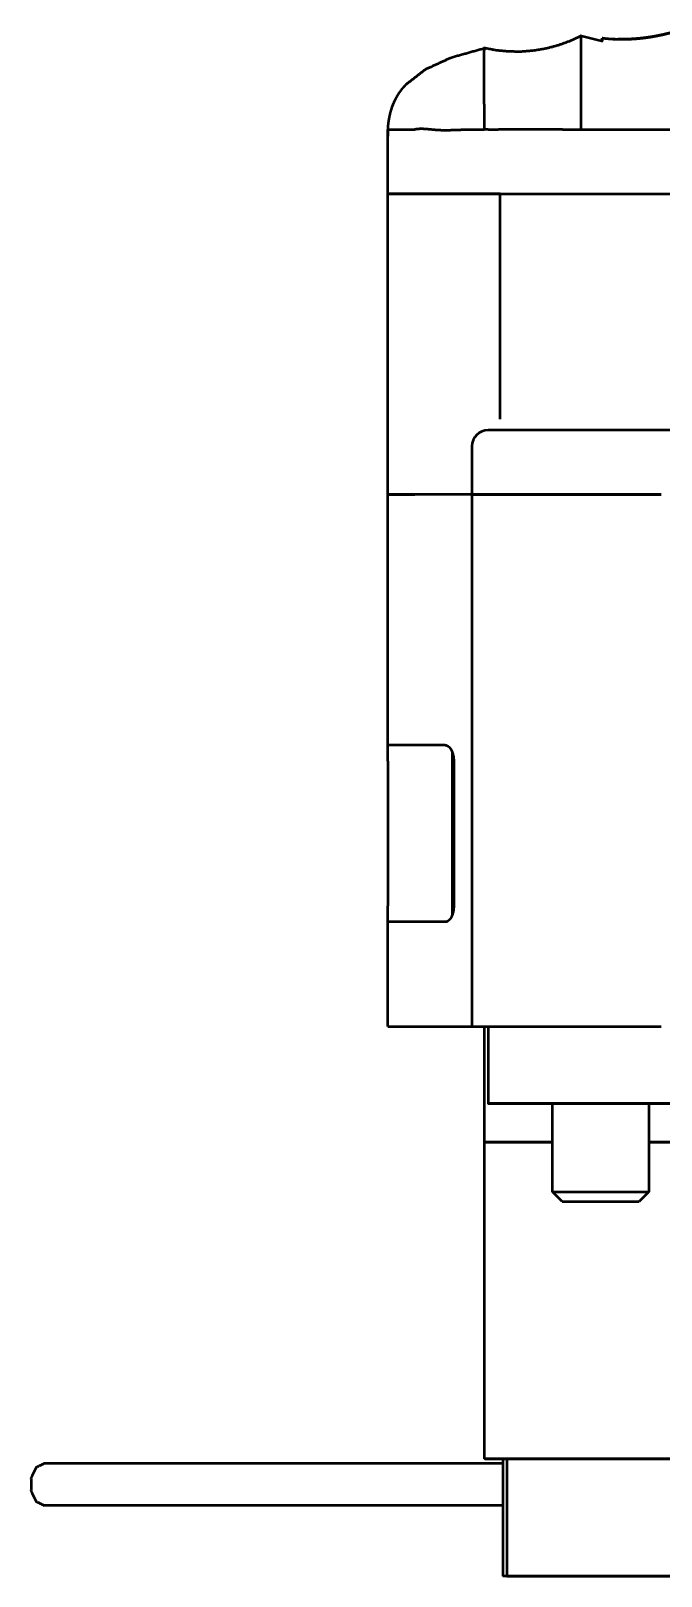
# Paper-space layout 'Layout1' of a CAD drawing. Header units: millimetres. Extents: x 37 to 380, y 30 to 264.
# Drawn here: x 329.19 to 348.78, y 124.45 to 172.52 of the extents above; entities that cross this region are included whole.
import ezdxf

# ---------------------------------------------------------------- set-up
doc = ezdxf.new("R2010")
doc.units = ezdxf.units.MM
doc.layers.add('170', color=7, linetype='Continuous', true_color=0xffffff)

psp = doc.layouts.get("Layout1")

# ---------------------------------------------------------------- linework, layer by layer
at = {"layer": '170', "color": 155, "linetype": 'Continuous', "lineweight": 50}
for p, q in [((346.969, 172.19), (346.263, 172.365)), ((346.95, 172.299), (346.95, 172.199)), ((346.95, 172.299), (346.969, 172.296)), ((346.95, 172.199), (346.95, 172.299)), ((340.279, 169.449), (340.281, 169.449)), ((340.28, 167.449), (340.28, 169.449)), ((340.28, 167.449), (340.28, 169.249)), ((343.78, 160.443), (343.78, 167.449)), ((350.762, 160.099), (348.542, 160.099)), ((342.899, 159.599), (342.899, 158.099)), ((340.28, 150.299), (340.28, 158.099)), ((342.899, 158.099), (342.899, 141.549)), ((340.28, 149.799), (340.28, 145.299)), ((342.28, 149.799), (342.28, 145.299)), ((342.332, 149.799), (342.332, 145.299)), ((340.28, 141.549), (340.28, 144.799)), ((343.28, 141.549), (343.28, 137.949)), ((343.4, 141.549), (343.4, 139.15)), ((344.624, 139.15), (343.476, 139.15)), ((344.78, 139.15), (344.78, 139.149)), ((345.399, 136.399), (345.399, 139.15)), ((348.097, 139.15), (353.283, 139.15)), ((348.399, 139.15), (348.399, 136.399)), ((343.28, 137.949), (343.28, 128.099)), ((345.699, 136.099), (345.399, 136.399)), ((348.399, 136.399), (348.099, 136.099)), ((343.862, 127.949), (329.596, 127.949)), ((343.862, 128.099), (343.862, 124.449)), ((343.98, 128.099), (343.862, 128.099)), ((343.98, 128.099), (343.98, 124.449)), ((343.862, 126.649), (329.596, 126.649)), ((343.862, 126.649), (330.908, 126.649)), ((343.862, 126.649), (332.22, 126.649)), ((343.862, 126.649), (333.533, 126.649)), ((344.455, 124.449), (343.862, 124.449))]:
    psp.add_line(p, q, dxfattribs=at)
at = {"layer": '170', "color": 155, "linetype": 'Continuous', "lineweight": 13}
psp.add_line((348.542, 160.099), (350.762, 160.099), dxfattribs=at)
at = {"layer": '170', "color": 155, "linetype": 'Continuous', "lineweight": 50}
psp.add_arc((343.399, 159.599), 0.5, 90, 180, dxfattribs=at)
for points, knots in [([(346.297, 172.367), (345.942, 172.202), (345.576, 172.069), (345.199, 171.97), (344.813, 171.904), (344.423, 171.873), (344.033, 171.877), (343.646, 171.916), (343.261, 171.989)], [0, 0, 0.125301, 0.249749, 0.374728, 0.499987, 0.625157, 0.750049, 0.874595, 1, 1]), ([(346.28, 172.359), (346.28, 172.359), (346.28, 172.359), (346.28, 172.357), (346.28, 172.349), (346.28, 172.311), (346.28, 172.278), (346.28, 172.257), (346.28, 172.203), (346.28, 172.13), (346.28, 172.056), (346.28, 172.027), (346.28, 171.96), (346.28, 171.923), (346.28, 171.836), (346.28, 171.786), (346.28, 171.669), (346.28, 171.601), (346.28, 171.441), (346.28, 171.293), (346.28, 171.178), (346.28, 171.048), (346.28, 170.899), (346.28, 170.818), (346.28, 170.637), (346.28, 170.434), (346.28, 170.209), (346.28, 169.965), (346.28, 169.838), (346.28, 169.579), (346.28, 169.447)], [0, 0, 0.000224, 0.000263, 0.00115, 0.003779, 0.016767, 0.028149, 0.035383, 0.053769, 0.079094, 0.104429, 0.114413, 0.137173, 0.150155, 0.179989, 0.197175, 0.237146, 0.260466, 0.315576, 0.366244, 0.405622, 0.450379, 0.501394, 0.529522, 0.591469, 0.66126, 0.738547, 0.822076, 0.865602, 0.954828, 1, 1]), ([(346.969, 172.296), (346.959, 172.298), (346.95, 172.299)], [0, 0, 0.499874, 1, 1]), ([(346.984, 172.292), (346.984, 172.292), (346.984, 172.292), (346.984, 172.292), (346.985, 172.293), (346.985, 172.293), (346.985, 172.293), (346.986, 172.293), (346.986, 172.293), (346.987, 172.293), (346.987, 172.293), (346.988, 172.293), (346.989, 172.293), (346.99, 172.293), (346.991, 172.293), (346.992, 172.293), (346.992, 172.293), (346.993, 172.293), (346.994, 172.292), (346.996, 172.292), (346.997, 172.292), (346.998, 172.292), (346.999, 172.292), (347.001, 172.292), (347.002, 172.292), (347.003, 172.292), (347.005, 172.292), (347.007, 172.292), (347.008, 172.291), (347.01, 172.291), (347.012, 172.291), (347.013, 172.291), (347.015, 172.291), (347.017, 172.291), (347.019, 172.291), (347.021, 172.29), (347.023, 172.29), (347.025, 172.29), (347.027, 172.29), (347.03, 172.29), (347.032, 172.289), (347.037, 172.289), (347.039, 172.289), (347.044, 172.288), (347.047, 172.288), (347.05, 172.288), (347.052, 172.287), (347.055, 172.287), (347.058, 172.287), (347.061, 172.287), (347.067, 172.286), (347.07, 172.286), (347.073, 172.285), (347.077, 172.285), (347.08, 172.285), (347.083, 172.284), (347.087, 172.284), (347.094, 172.284), (347.101, 172.283), (347.104, 172.283), (347.108, 172.282), (347.116, 172.282), (347.12, 172.281), (347.128, 172.28), (347.136, 172.28), (347.14, 172.279), (347.149, 172.279), (347.153, 172.278), (347.162, 172.278), (347.166, 172.277), (347.212, 172.274), (347.261, 172.27), (347.315, 172.267), (347.374, 172.265), (347.437, 172.263), (347.504, 172.261), (347.576, 172.261), (347.652, 172.261), (347.667, 172.262), (347.682, 172.262), (347.697, 172.262), (347.712, 172.263), (347.728, 172.263), (347.743, 172.264), (347.759, 172.264), (347.775, 172.265), (347.791, 172.265), (347.807, 172.266), (347.824, 172.267), (347.84, 172.268), (347.857, 172.269), (347.874, 172.27), (347.891, 172.271), (347.908, 172.272), (347.925, 172.273), (347.942, 172.274), (347.96, 172.275), (347.977, 172.276), (347.995, 172.278), (348.013, 172.279), (348.031, 172.281), (348.049, 172.282), (348.068, 172.284), (348.086, 172.286), (348.105, 172.288), (348.124, 172.29), (348.143, 172.291), (348.162, 172.294), (348.181, 172.296), (348.2, 172.298), (348.22, 172.3), (348.239, 172.303), (348.259, 172.305), (348.279, 172.307), (348.299, 172.31), (348.319, 172.313), (348.339, 172.316), (348.36, 172.319), (348.38, 172.321), (348.401, 172.325), (348.422, 172.328), (348.443, 172.331), (348.464, 172.334), (348.485, 172.338), (348.506, 172.341), (348.528, 172.345), (348.549, 172.349), (348.571, 172.353), (348.593, 172.357), (348.615, 172.361), (348.637, 172.365), (348.659, 172.369), (348.682, 172.373), (348.704, 172.378), (348.727, 172.382), (348.749, 172.387), (348.772, 172.392), (348.795, 172.397), (348.818, 172.402), (348.842, 172.407), (348.865, 172.412), (348.888, 172.418), (348.912, 172.423), (348.936, 172.429), (348.96, 172.435), (348.984, 172.441), (349.008, 172.447), (349.032, 172.453), (349.056, 172.459), (349.081, 172.465), (349.105, 172.472), (349.13, 172.478), (349.155, 172.485), (349.179, 172.492), (349.204, 172.499), (349.23, 172.506), (349.255, 172.514), (349.28, 172.521)], [0, 0, 0.00004, 0.00009, 0.000152, 0.000245, 0.000372, 0.000498, 0.000659, 0.000838, 0.001051, 0.001283, 0.001817, 0.00212, 0.002458, 0.002814, 0.003188, 0.003598, 0.004025, 0.004471, 0.004952, 0.005452, 0.005987, 0.00654, 0.007111, 0.007718, 0.008342, 0.008985, 0.009663, 0.01036, 0.011092, 0.011842, 0.01261, 0.013414, 0.014236, 0.015076, 0.015952, 0.016845, 0.017775, 0.018704, 0.019687, 0.020671, 0.022744, 0.023817, 0.026034, 0.027178, 0.02834, 0.029538, 0.030753, 0.031987, 0.033256, 0.035866, 0.037207, 0.038566, 0.03996, 0.041373, 0.04282, 0.044286, 0.047289, 0.050398, 0.051971, 0.053597, 0.056885, 0.058582, 0.062031, 0.065568, 0.06739, 0.071087, 0.072962, 0.076801, 0.078765, 0.098256, 0.119804, 0.143049, 0.168329, 0.195342, 0.224375, 0.255165, 0.287931, 0.294339, 0.300818, 0.30737, 0.313975, 0.320633, 0.327364, 0.334167, 0.341023, 0.347934, 0.354935, 0.361973, 0.369083, 0.376265, 0.383502, 0.390793, 0.398176, 0.405595, 0.413087, 0.420635, 0.428255, 0.435949, 0.443681, 0.451503, 0.459364, 0.467299, 0.475289, 0.483354, 0.491475, 0.499669, 0.507921, 0.516229, 0.524595, 0.533035, 0.541532, 0.550104, 0.558734, 0.567422, 0.576167, 0.584971, 0.59385, 0.602788, 0.611785, 0.620857, 0.629989, 0.639162, 0.648411, 0.657739, 0.667108, 0.676537, 0.686044, 0.695611, 0.705221, 0.71491, 0.724659, 0.73447, 0.744342, 0.754276, 0.76427, 0.774328, 0.784448, 0.79463, 0.804876, 0.815184, 0.825556, 0.835992, 0.846474, 0.857037, 0.867648, 0.87834, 0.88908, 0.899885, 0.910756, 0.921693, 0.932678, 0.943748, 0.954867, 0.966052, 0.977306, 0.988631, 1, 1]), ([(346.985, 172.288), (346.985, 172.288), (346.984, 172.289), (346.984, 172.292)], [0, 0, 0.002309, 0.316509, 1, 1]), ([(347.843, 172.264), (347.743, 172.26), (347.693, 172.258), (347.646, 172.257), (347.601, 172.256), (347.559, 172.256), (347.519, 172.256), (347.482, 172.256), (347.447, 172.257), (347.415, 172.257), (347.406, 172.257), (347.397, 172.258), (347.381, 172.258), (347.365, 172.258), (347.35, 172.259), (347.337, 172.259), (347.324, 172.26), (347.318, 172.26), (347.312, 172.26), (347.307, 172.26), (347.297, 172.26), (347.287, 172.261), (347.283, 172.261), (347.279, 172.261), (347.276, 172.261), (347.272, 172.261), (347.269, 172.261), (347.266, 172.261), (347.264, 172.261), (347.261, 172.261), (347.259, 172.261), (347.257, 172.261), (347.255, 172.26), (347.254, 172.26), (347.253, 172.26), (347.252, 172.26), (347.251, 172.26), (347.251, 172.26), (347.251, 172.26)], [0, 0, 0.168966, 0.252845, 0.332233, 0.407839, 0.478901, 0.546122, 0.608807, 0.667726, 0.722042, 0.737263, 0.752065, 0.780344, 0.806948, 0.831808, 0.854921, 0.87636, 0.886416, 0.896052, 0.90527, 0.922378, 0.937809, 0.94486, 0.951492, 0.957705, 0.963499, 0.968805, 0.973761, 0.978228, 0.982277, 0.985978, 0.989192, 0.991918, 0.9943, 0.996267, 0.997756, 0.998844, 0.999494, 1, 1]), ([(349.28, 172.521), (349.253, 172.513), (349.226, 172.505), (349.212, 172.501), (349.199, 172.498), (349.185, 172.494), (349.172, 172.49), (349.158, 172.486), (349.131, 172.479), (349.118, 172.475), (349.104, 172.472), (349.091, 172.468), (349.077, 172.464), (349.064, 172.461), (349.05, 172.457), (349.037, 172.454), (349.023, 172.45), (349.01, 172.447), (348.983, 172.44), (348.969, 172.437), (348.956, 172.434), (348.942, 172.431), (348.929, 172.427), (348.915, 172.424), (348.902, 172.421), (348.889, 172.418), (348.875, 172.415), (348.862, 172.412), (348.848, 172.409), (348.835, 172.406), (348.822, 172.403), (348.808, 172.4), (348.795, 172.397), (348.782, 172.394), (348.768, 172.391), (348.755, 172.388), (348.742, 172.386), (348.729, 172.383), (348.702, 172.378), (348.689, 172.375), (348.676, 172.372), (348.663, 172.37), (348.649, 172.367), (348.623, 172.362), (348.61, 172.36), (348.597, 172.357), (348.584, 172.355), (348.571, 172.353), (348.558, 172.35), (348.545, 172.348), (348.532, 172.346), (348.519, 172.343), (348.506, 172.341), (348.493, 172.339), (348.48, 172.337), (348.467, 172.335), (348.454, 172.333), (348.441, 172.331), (348.429, 172.329), (348.416, 172.327), (348.403, 172.325), (348.39, 172.323), (348.378, 172.321), (348.365, 172.319), (348.352, 172.317), (348.28, 172.308), (348.21, 172.299), (348.137, 172.291), (348.067, 172.284), (347.995, 172.278), (347.925, 172.273), (347.854, 172.269), (347.786, 172.265), (347.718, 172.263), (347.652, 172.262), (347.622, 172.261), (347.593, 172.261), (347.56, 172.261), (347.528, 172.262), (347.492, 172.262), (347.457, 172.263), (347.435, 172.264)], [0, 0, 0.015109, 0.030197, 0.037756, 0.045266, 0.052794, 0.060318, 0.067816, 0.082819, 0.090302, 0.097805, 0.105279, 0.11275, 0.120217, 0.127681, 0.135117, 0.14255, 0.149979, 0.164824, 0.172241, 0.179632, 0.187041, 0.194423, 0.201803, 0.209156, 0.216528, 0.223874, 0.231217, 0.238533, 0.245848, 0.253157, 0.260463, 0.267744, 0.275044, 0.282295, 0.289566, 0.296789, 0.304032, 0.318483, 0.325672, 0.332879, 0.340038, 0.347218, 0.3615, 0.368626, 0.375748, 0.382846, 0.389941, 0.397011, 0.404079, 0.411121, 0.418161, 0.425176, 0.432188, 0.439176, 0.446161, 0.453121, 0.460079, 0.467013, 0.473921, 0.480828, 0.487709, 0.494588, 0.501444, 0.508275, 0.547162, 0.585072, 0.624016, 0.661843, 0.700448, 0.737798, 0.775671, 0.812126, 0.848826, 0.883922, 0.899831, 0.915408, 0.93315, 0.950407, 0.969566, 0.988064, 1, 1]), ([(340.855, 170.861), (341.45, 171.325), (342.258, 171.697), (343.28, 171.985)], [0, 0, 0.27894, 0.607519, 1, 1]), ([(343.28, 170.241), (343.28, 170.248), (343.281, 170.263), (343.281, 170.278), (343.281, 170.292), (343.281, 170.307), (343.281, 170.314), (343.281, 170.329), (343.282, 170.343), (343.282, 170.351), (343.282, 170.365), (343.282, 170.373), (343.282, 170.38), (343.282, 170.387), (343.282, 170.395), (343.282, 170.409), (343.282, 170.416), (343.281, 170.431), (343.281, 170.446), (343.281, 170.46), (343.281, 170.468), (343.281, 170.475), (343.281, 170.482), (343.281, 170.497), (343.281, 170.511), (343.281, 170.519), (343.281, 170.526), (343.28, 170.541), (343.28, 170.555), (343.28, 170.562), (343.28, 170.59), (343.28, 170.617), (343.28, 170.643), (343.28, 170.669), (343.28, 170.695), (343.28, 170.72), (343.28, 170.768), (343.28, 170.814), (343.28, 170.855), (343.281, 170.895), (343.281, 170.934), (343.281, 171.009), (343.281, 171.045), (343.28, 171.081), (343.28, 171.15), (343.28, 171.182), (343.28, 171.25), (343.28, 171.312), (343.28, 171.372), (343.281, 171.479), (343.281, 171.526), (343.281, 171.572), (343.281, 171.614), (343.281, 171.654), (343.28, 171.69), (343.28, 171.738), (343.28, 171.76), (343.279, 171.781), (343.279, 171.801), (343.279, 171.819), (343.279, 171.837), (343.28, 171.854), (343.281, 171.889), (343.283, 171.918), (343.285, 171.942), (343.285, 171.961), (343.285, 171.97), (343.284, 171.977), (343.283, 171.983), (343.282, 171.988), (343.282, 171.989), (343.282, 171.99), (343.281, 171.991), (343.281, 171.992), (343.281, 171.992), (343.28, 171.993), (343.28, 171.993), (343.28, 171.994), (343.28, 171.994), (343.28, 171.994), (343.28, 171.994), (343.28, 171.994), (343.28, 171.993), (343.28, 171.993), (343.28, 171.993), (343.28, 171.992), (343.28, 171.991), (343.28, 171.99), (343.28, 171.989), (343.28, 171.989), (343.28, 171.988), (343.28, 171.987), (343.28, 171.986), (343.28, 171.986), (343.28, 171.985), (343.28, 171.985), (343.28, 171.985), (343.28, 171.985)], [0, 0, 0.004152, 0.012444, 0.020735, 0.029032, 0.037323, 0.041463, 0.049759, 0.058056, 0.062218, 0.070514, 0.074654, 0.078817, 0.08295, 0.087113, 0.095409, 0.099542, 0.107839, 0.116129, 0.124414, 0.128571, 0.132699, 0.136856, 0.145134, 0.153408, 0.15753, 0.161681, 0.169942, 0.178204, 0.18232, 0.197975, 0.213307, 0.228334, 0.243044, 0.257467, 0.27158, 0.298954, 0.325204, 0.348562, 0.37093, 0.393239, 0.435892, 0.456278, 0.476599, 0.515436, 0.533992, 0.572507, 0.607667, 0.641503, 0.702092, 0.72922, 0.75517, 0.778915, 0.801558, 0.822279, 0.849274, 0.861827, 0.873595, 0.884875, 0.895435, 0.905525, 0.914961, 0.934864, 0.951542, 0.965146, 0.975942, 0.980971, 0.985178, 0.98863, 0.991313, 0.991942, 0.992517, 0.993047, 0.993514, 0.993929, 0.994272, 0.994547, 0.994749, 0.994865, 0.994912, 0.994924, 0.994995, 0.995119, 0.995283, 0.99559, 0.995943, 0.996383, 0.996842, 0.997358, 0.997848, 0.99834, 0.998763, 0.999191, 0.999519, 0.999748, 0.999889, 0.999958, 1, 1]), ([(340.856, 170.862), (340.83, 170.834), (340.802, 170.803), (340.771, 170.77), (340.737, 170.73), (340.702, 170.689), (340.658, 170.632), (340.637, 170.603), (340.613, 170.568), (340.591, 170.533), (340.565, 170.489), (340.542, 170.448), (340.515, 170.397), (340.502, 170.372), (340.49, 170.345), (340.477, 170.318), (340.465, 170.29), (340.452, 170.261), (340.44, 170.232), (340.428, 170.201), (340.416, 170.171), (340.393, 170.104), (340.372, 170.039), (340.333, 169.886), (340.306, 169.742), (340.285, 169.574), (340.278, 169.412)], [0, 0, 0.023782, 0.049965, 0.078114, 0.110889, 0.14453, 0.189708, 0.211928, 0.238742, 0.264106, 0.296018, 0.325684, 0.361813, 0.379094, 0.397682, 0.416127, 0.435395, 0.454996, 0.47487, 0.495516, 0.516001, 0.560327, 0.602851, 0.701214, 0.792594, 0.898442, 1, 1]), ([(343.28, 170.241), (343.28, 170.061), (343.28, 169.965), (343.28, 169.765), (343.28, 169.557), (343.28, 169.452)], [0, 0, 0.228178, 0.349219, 0.602522, 0.866207, 1, 1]), ([(340.28, 169.449), (340.28, 169.443), (340.28, 169.436), (340.28, 169.428), (340.28, 169.418), (340.28, 169.407), (340.28, 169.393), (340.28, 169.376), (340.28, 169.353), (340.28, 169.328), (340.28, 169.309), (340.28, 169.295), (340.28, 169.288), (340.28, 169.277), (340.28, 169.268), (340.28, 169.259), (340.28, 169.252), (340.28, 169.249)], [0, 0, 0.030334, 0.065681, 0.106765, 0.154617, 0.210842, 0.278332, 0.365201, 0.479613, 0.604723, 0.698724, 0.772518, 0.804144, 0.859697, 0.90755, 0.948685, 0.984187, 1, 1]), ([(340.28, 169.449), (340.28, 169.446), (340.28, 169.443), (340.28, 169.441), (340.28, 169.44), (340.28, 169.44), (340.28, 169.44), (340.28, 169.44), (340.28, 169.442), (340.28, 169.443), (340.28, 169.445), (340.28, 169.447), (340.28, 169.449), (340.28, 169.449)], [0, 0, 0.178879, 0.324892, 0.430496, 0.489224, 0.5, 0.502155, 0.543103, 0.625539, 0.678879, 0.796336, 0.910022, 0.987608, 1, 1]), ([(340.281, 169.449), (340.293, 169.449), (340.3, 169.449), (340.318, 169.449), (340.392, 169.449), (340.735, 169.449), (341.087, 169.449)], [0, 0, 0.015901, 0.0238, 0.045804, 0.137644, 0.563423, 1, 1]), ([(341.087, 169.449), (341.095, 169.451), (341.111, 169.456), (341.119, 169.458)], [0, 0, 0.245091, 0.744666, 1, 1]), ([(341.119, 169.458), (341.124, 169.459), (341.129, 169.461), (341.134, 169.462), (341.139, 169.463), (341.145, 169.464), (341.15, 169.466), (341.155, 169.467), (341.161, 169.468), (341.167, 169.469), (341.173, 169.47), (341.178, 169.471), (341.184, 169.472), (341.19, 169.473), (341.197, 169.473), (341.203, 169.474), (341.209, 169.475), (341.216, 169.476), (341.222, 169.476), (341.229, 169.477), (341.235, 169.477), (341.242, 169.478), (341.249, 169.478), (341.256, 169.479), (341.263, 169.479), (341.27, 169.48), (341.278, 169.48), (341.285, 169.48), (341.292, 169.48), (341.3, 169.481), (341.308, 169.481), (341.316, 169.481), (341.323, 169.481), (341.331, 169.481), (341.34, 169.481), (341.348, 169.481), (341.356, 169.481), (341.364, 169.48), (341.373, 169.48), (341.382, 169.48), (341.39, 169.48), (341.399, 169.479), (341.408, 169.479), (341.417, 169.479), (341.427, 169.478), (341.436, 169.478), (341.445, 169.477), (341.455, 169.476), (341.464, 169.476), (341.477, 169.475), (341.489, 169.474), (341.506, 169.472), (341.522, 169.471), (341.542, 169.469), (341.563, 169.467), (341.588, 169.465), (341.613, 169.462), (341.671, 169.456), (341.697, 169.454), (341.723, 169.452), (341.747, 169.449), (341.772, 169.447), (341.796, 169.445), (341.819, 169.444), (341.842, 169.442), (341.865, 169.441), (341.886, 169.44), (341.908, 169.439), (341.933, 169.438), (341.958, 169.437), (341.984, 169.436), (342.01, 169.436), (342.037, 169.436), (342.064, 169.436), (342.093, 169.436), (342.121, 169.436), (342.15, 169.436), (342.18, 169.437), (342.191, 169.437), (342.232, 169.438), (342.262, 169.439), (342.358, 169.442), (342.425, 169.444), (342.494, 169.447), (342.533, 169.448), (342.572, 169.449), (342.61, 169.45), (342.648, 169.45), (342.684, 169.451), (342.721, 169.452), (342.756, 169.452), (342.791, 169.452), (342.824, 169.453), (342.858, 169.453), (342.898, 169.453), (342.938, 169.453), (343, 169.452), (343.104, 169.452), (343.183, 169.452), (343.22, 169.452), (343.25, 169.452), (343.28, 169.452)], [0, 0, 0.002415, 0.004826, 0.007307, 0.009781, 0.012326, 0.014874, 0.017495, 0.02011, 0.022798, 0.025491, 0.028248, 0.031019, 0.033855, 0.036696, 0.039621, 0.042543, 0.045538, 0.048541, 0.051628, 0.054713, 0.057882, 0.061049, 0.064301, 0.067562, 0.070907, 0.074251, 0.077689, 0.081128, 0.084651, 0.088184, 0.091802, 0.095429, 0.099143, 0.102866, 0.106675, 0.110503, 0.114408, 0.118333, 0.122344, 0.126365, 0.130482, 0.13461, 0.138834, 0.143068, 0.14739, 0.151731, 0.156169, 0.160618, 0.166342, 0.172088, 0.179667, 0.187287, 0.196778, 0.206339, 0.217819, 0.229397, 0.256632, 0.268477, 0.280404, 0.291817, 0.303302, 0.314245, 0.325261, 0.335717, 0.346236, 0.356178, 0.366183, 0.377704, 0.389299, 0.401311, 0.413398, 0.425894, 0.438486, 0.451497, 0.464604, 0.478151, 0.491785, 0.497057, 0.5159, 0.529548, 0.574045, 0.605256, 0.636886, 0.654926, 0.673099, 0.690535, 0.708094, 0.724888, 0.741787, 0.757902, 0.774112, 0.789519, 0.805003, 0.823532, 0.842185, 0.870441, 0.918677, 0.955315, 0.97224, 0.986101, 1, 1]), ([(343.78, 169.45), (343.696, 169.448), (343.613, 169.447), (343.529, 169.447), (343.446, 169.448), (343.363, 169.449), (343.28, 169.452)], [0, 0, 0.16755, 0.334733, 0.501572, 0.668046, 0.834211, 1, 1]), ([(346.28, 169.447), (346.254, 169.447), (346.201, 169.447), (346.146, 169.447), (346.117, 169.447), (346.057, 169.447), (345.994, 169.447), (345.929, 169.447), (345.86, 169.448), (345.789, 169.448), (345.752, 169.448), (345.677, 169.449), (345.599, 169.449), (345.43, 169.451), (345.302, 169.452), (345.084, 169.453), (344.906, 169.454), (344.818, 169.455), (344.652, 169.456), (344.504, 169.456), (344.375, 169.456), (344.314, 169.456), (344.268, 169.456), (344.223, 169.456), (344.18, 169.456), (344.137, 169.456), (344.097, 169.456), (344.056, 169.455), (344.018, 169.455), (343.98, 169.454), (343.944, 169.454), (343.909, 169.453), (343.875, 169.453), (343.842, 169.452), (343.811, 169.451), (343.78, 169.45)], [0, 0, 0.010262, 0.031374, 0.053643, 0.065062, 0.089076, 0.114223, 0.140495, 0.167866, 0.196329, 0.211115, 0.241166, 0.272268, 0.339887, 0.391241, 0.478202, 0.54965, 0.584852, 0.651238, 0.710281, 0.762237, 0.786416, 0.804658, 0.822825, 0.84005, 0.857201, 0.873426, 0.889584, 0.904834, 0.920017, 0.934308, 0.948542, 0.961891, 0.975191, 0.987608, 1, 1]), ([(349.28, 169.446), (349.231, 169.446), (349.167, 169.446), (349.089, 169.446), (348.996, 169.446), (348.889, 169.446), (348.828, 169.446), (348.701, 169.447), (348.633, 169.447), (348.485, 169.448), (348.307, 169.448), (348.118, 169.448), (347.919, 169.448), (347.711, 169.448), (347.476, 169.448), (347.275, 169.447), (347.107, 169.447), (346.971, 169.447), (346.77, 169.447), (346.685, 169.447), (346.532, 169.447), (346.41, 169.447), (346.356, 169.447), (346.28, 169.447)], [0, 0, 0.016452, 0.03774, 0.063864, 0.094756, 0.130375, 0.150547, 0.193137, 0.215541, 0.264939, 0.324435, 0.387363, 0.453611, 0.52307, 0.601361, 0.668325, 0.724294, 0.769502, 0.836694, 0.864955, 0.916053, 0.956755, 0.974516, 1, 1]), ([(343.78, 167.449), (346.574, 167.449), (349.927, 167.449), (353.696, 167.449), (357.723, 167.449), (361.837, 167.449), (365.864, 167.449), (369.634, 167.449), (371.372, 167.449), (374.461, 167.449), (375.78, 167.449)], [0, 0, 0.087307, 0.192077, 0.309874, 0.435718, 0.564281, 0.690125, 0.807923, 0.862229, 0.958779, 1, 1]), ([(343.78, 167.449), (346.574, 167.449), (349.927, 167.449), (353.696, 167.449), (357.723, 167.449), (361.837, 167.449), (365.864, 167.449), (369.634, 167.449), (371.372, 167.449), (374.461, 167.449), (375.78, 167.449)], [0, 0, 0.087307, 0.192077, 0.309874, 0.435718, 0.564281, 0.690125, 0.807923, 0.862228, 0.958779, 1, 1]), ([(348.542, 160.099), (347.701, 160.099), (345.92, 160.099), (344.392, 160.099), (343.515, 160.099), (343.399, 160.099)], [0, 0, 0.163504, 0.509907, 0.806932, 0.977574, 1, 1]), ([(348.777, 158.099), (347.927, 158.099), (346.113, 158.099), (344.461, 158.099), (343.311, 158.099), (342.899, 158.099)], [0, 0, 0.144627, 0.453209, 0.734273, 0.929962, 1, 1]), ([(342.899, 158.099), (343.003, 158.099), (343.805, 158.099), (344.461, 158.099), (346.113, 158.099), (347.023, 158.099), (348.777, 158.099)], [0, 0, 0.017742, 0.154161, 0.265727, 0.546791, 0.701631, 1, 1]), ([(342.07, 150.299), (342.093, 150.297), (342.117, 150.29), (342.14, 150.28), (342.163, 150.265), (342.186, 150.245), (342.207, 150.222), (342.228, 150.195), (342.248, 150.163), (342.266, 150.128), (342.282, 150.089), (342.289, 150.068), (342.296, 150.047), (342.3, 150.036), (342.303, 150.024), (342.306, 150.013), (342.309, 150.001), (342.319, 149.953), (342.326, 149.903), (342.329, 149.878), (342.33, 149.852), (342.332, 149.826), (342.332, 149.799)], [0, 0, 0.038864, 0.078699, 0.12062, 0.165711, 0.214209, 0.266159, 0.322178, 0.382955, 0.448046, 0.516768, 0.552606, 0.589535, 0.608409, 0.62759, 0.647077, 0.666801, 0.746908, 0.829064, 0.871036, 0.913649, 0.956732, 1, 1]), ([(342.332, 145.299), (342.33, 145.247), (342.326, 145.196), (342.323, 145.17), (342.319, 145.146), (342.314, 145.121), (342.309, 145.098), (342.303, 145.075), (342.297, 145.052), (342.29, 145.031), (342.282, 145.01), (342.266, 144.971), (342.248, 144.936), (342.238, 144.919), (342.228, 144.904), (342.218, 144.89), (342.207, 144.876), (342.186, 144.853), (342.163, 144.834), (342.152, 144.826), (342.14, 144.819), (342.129, 144.813), (342.117, 144.808), (342.093, 144.801), (342.07, 144.799)], [0, 0, 0.085471, 0.16946, 0.211019, 0.252273, 0.292855, 0.332475, 0.371206, 0.409098, 0.446227, 0.482553, 0.551815, 0.616552, 0.647445, 0.677348, 0.706183, 0.733804, 0.785833, 0.834158, 0.857149, 0.879319, 0.900668, 0.921343, 0.961175, 1, 1]), ([(342.899, 141.549), (343.003, 141.549), (343.805, 141.549), (344.461, 141.549), (346.113, 141.549), (347.023, 141.549), (348.777, 141.549)], [0, 0, 0.017742, 0.154161, 0.265727, 0.546791, 0.701631, 1, 1]), ([(343.476, 139.15), (343.405, 139.15), (343.989, 139.15), (345.379, 139.15), (346.262, 139.15), (348.097, 139.15)], [0, 0, 0.014879, 0.137557, 0.429344, 0.614703, 1, 1]), ([(344.331, 139.149), (344.796, 139.149), (344.624, 139.15)], [0, 0, 0.729453, 1, 1]), ([(345.883, 139.15), (345.36, 139.15), (345.399, 139.15)], [0, 0, 0.930285, 1, 1]), ([(348.069, 139.15), (347.008, 139.15), (345.883, 139.15)], [0, 0, 0.485523, 1, 1]), ([(348.399, 139.15), (348.409, 139.15), (348.069, 139.15)], [0, 0, 0.027482, 1, 1]), ([(357.638, 139.149), (355.575, 139.149), (351.719, 139.149), (348.399, 139.149)], [0, 0, 0.223266, 0.640686, 1, 1]), ([(345.399, 137.949), (343.818, 137.949), (343.28, 137.949)], [0, 0, 0.746248, 1, 1]), ([(343.28, 137.949), (343.818, 137.949), (345.399, 137.949)], [0, 0, 0.2538, 1, 1]), ([(348.399, 137.949), (349.86, 137.95), (353.177, 137.949), (356.886, 137.949), (360.808, 137.949), (364.753, 137.949), (368.529, 137.949), (371.955, 137.949), (374.865, 137.949)], [0, 0, 0.055189, 0.180531, 0.320683, 0.468864, 0.617907, 0.760605, 0.890057, 1, 1]), ([(345.399, 136.399), (345.513, 136.399), (346.325, 136.399), (347.473, 136.399), (348.285, 136.399), (348.399, 136.399)], [0, 0, 0.038061, 0.308657, 0.691336, 0.961939, 1, 1]), ([(345.699, 136.099), (345.818, 136.099), (346.632, 136.099), (347.647, 136.099), (348.099, 136.099)], [0, 0, 0.049515, 0.388736, 0.811743, 1, 1]), ([(329.596, 127.949), (329.346, 127.825), (329.191, 127.5), (329.191, 127.098), (329.346, 126.773), (329.596, 126.649)], [0, 0, 0.166379, 0.380527, 0.619473, 0.833626, 1, 1]), ([(343.98, 128.099), (343.305, 128.099), (343.313, 128.099), (344.02, 128.099), (345.612, 128.099), (348.009, 128.1), (349.471, 128.1)], [0, 0, 0.09868, 0.09985, 0.203147, 0.435907, 0.786195, 1, 1]), ([(367.608, 128.099), (363.791, 128.099), (359.842, 128.099), (355.968, 128.099), (352.372, 128.099), (350.737, 128.099), (347.9, 128.099), (345.761, 128.099), (344.431, 128.099), (343.98, 128.099)], [0, 0, 0.161575, 0.328689, 0.49263, 0.644848, 0.714045, 0.834101, 0.924628, 0.980906, 1, 1]), ([(347.695, 124.449), (345.359, 124.449), (343.862, 124.449)], [0, 0, 0.609648, 1, 1]), ([(344.455, 124.449), (343.982, 124.449), (344.063, 124.449), (344.856, 124.449), (346.453, 124.449), (348.776, 124.449), (351.711, 124.449), (353.365, 124.449), (356.942, 124.449), (360.731, 124.449), (364.547, 124.449), (368.204, 124.449), (371.521, 124.449), (374.337, 124.449)], [0, 0, 0.015357, 0.017988, 0.043706, 0.095513, 0.170872, 0.266092, 0.319725, 0.435752, 0.558669, 0.682459, 0.801059, 0.908663, 1, 1]), ([(354.359, 124.449), (350.749, 124.449), (347.695, 124.449)], [0, 0, 0.541717, 1, 1])]:
    psp.add_open_spline(points, degree=1, knots=knots, dxfattribs=at)
for points in [[(340.28, 167.449), (341.119, 167.449)], [(340.28, 158.099), (340.28, 167.449)], [(341.119, 167.449), (340.28, 167.449)], [(341.119, 167.449), (343.78, 167.449)], [(343.78, 167.449), (341.119, 167.449)], [(341.119, 158.099), (340.28, 158.099)], [(340.28, 158.099), (341.119, 158.099)], [(342.899, 158.099), (341.119, 158.099)], [(342.899, 158.099), (341.119, 158.099)], [(341.119, 150.299), (340.28, 150.299)], [(340.28, 149.799), (340.28, 150.299)], [(342.07, 150.299), (341.119, 150.299)], [(342.28, 150.084), (342.28, 149.799)], [(340.28, 144.799), (340.28, 145.299)], [(342.28, 145.299), (342.28, 145.002)], [(341.119, 144.799), (340.28, 144.799)], [(342.07, 144.799), (341.119, 144.799)], [(340.28, 141.549), (341.119, 141.549)], [(341.119, 141.549), (342.899, 141.549)], [(345.399, 139.149), (344.331, 139.149)], [(349.471, 137.95), (348.399, 137.949)]]:
    psp.add_open_spline(points, degree=1, dxfattribs=at)

doc.saveas('drawing.dxf')
